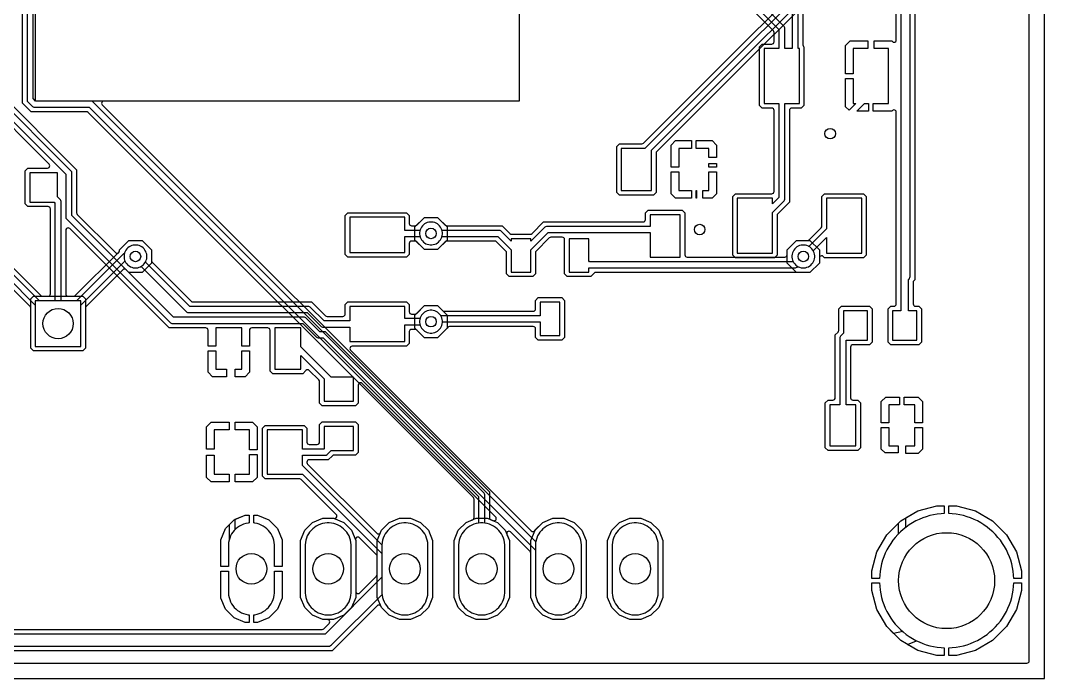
# Model space of a CAD drawing. Header units: millimetres. Extents: x 0 to 52.1, y 0 to 54.3.
# Drawn here: x 18.17 to 52.05, y 0 to 21.78 of the extents above; entities that cross this region are included whole.
import ezdxf

# ---------------------------------------------------------------- set-up
doc = ezdxf.new("R2010")
doc.units = ezdxf.units.MM

msp = doc.modelspace()

# ---------------------------------------------------------------- linework, layer by layer
at = {"layer": '16_copper'}
for points in [[(51.496, 0.514), (51.521, 0.531), (51.537, 0.557), (51.542, 0.584), (51.542, 53.696), (51.536, 53.726), (51.519, 53.751), (51.493, 53.767), (51.466, 53.772), (0.584, 53.772), (0.554, 53.766), (0.529, 53.749), (0.513, 53.723), (0.508, 53.696), (0.508, 0.584), (0.514, 0.554), (0.531, 0.529), (0.557, 0.513), (0.584, 0.508), (51.466, 0.508)], [(39.693, 16.924), (39.693, 17.653), (39.842, 17.802), (40.371, 17.802), (40.371, 17.548), (39.947, 17.548), (39.947, 16.924)], [(40.947, 17.247), (40.947, 17.548), (40.523, 17.548), (40.523, 17.802), (41.052, 17.802), (41.201, 17.653), (41.201, 17.247)], [(40.947, 16.924), (40.947, 17.043), (41.201, 17.043), (41.201, 16.924)], [(39.842, 15.894), (39.693, 16.043), (39.693, 16.772), (39.947, 16.772), (39.947, 16.148), (40.371, 16.148), (40.371, 15.894)], [(40.742, 15.894), (40.742, 16.148), (40.947, 16.148), (40.947, 16.772), (41.201, 16.772), (41.201, 16.043), (41.052, 15.894)], [(40.523, 15.894), (40.523, 16.148), (40.538, 16.148), (40.538, 15.894)], [(34.339, 13.302), (34.25, 13.391), (34.25, 14.091), (34.244, 14.12), (34.227, 14.145), (33.916, 14.456), (33.891, 14.472), (33.862, 14.478), (32.278, 14.478), (32.248, 14.472), (32.224, 14.456), (31.97, 14.201), (31.53, 14.201), (31.219, 14.512), (31.219, 14.952), (31.53, 15.263), (31.97, 15.263), (32.224, 15.008), (32.249, 14.992), (32.278, 14.986), (34.104, 14.986), (34.361, 14.729), (34.387, 14.712), (34.415, 14.706), (35.039, 14.706), (35.068, 14.712), (35.093, 14.729), (35.477, 15.113), (38.768, 15.113), (38.798, 15.119), (38.823, 15.136), (38.839, 15.162), (38.845, 15.189), (38.845, 15.411), (38.934, 15.5), (40.06, 15.5), (40.149, 15.411), (40.149, 14.024), (40.155, 13.994), (40.173, 13.969), (40.198, 13.953), (40.226, 13.948), (43.462, 13.948), (43.492, 13.954), (43.517, 13.971), (43.533, 13.997), (43.538, 14.024), (43.538, 14.19), (43.849, 14.501), (44.289, 14.501), (44.6, 14.19), (44.6, 13.75), (44.289, 13.439), (43.82, 13.439), (43.817, 13.44), (37.201, 13.44), (37.171, 13.434), (37.146, 13.417), (37.138, 13.404), (37.035, 13.302), (36.259, 13.302), (36.17, 13.391), (36.17, 14.529), (36.164, 14.559), (36.146, 14.584), (36.121, 14.6), (36.093, 14.605), (35.719, 14.605), (35.689, 14.599), (35.665, 14.583), (35.227, 14.145), (35.21, 14.119), (35.204, 14.091), (35.204, 13.391), (35.115, 13.302)], [(35.543, 14.954), (35.52, 14.94), (35.052, 14.473), (35.052, 14.554), (34.402, 14.554), (34.402, 14.473), (34.061, 14.813), (34.038, 14.827), (34.012, 14.834), (32.114, 14.834), (32.109, 14.854), (32.09, 14.9), (32.065, 14.943), (32.035, 14.982), (32, 15.017), (31.961, 15.047), (31.918, 15.072), (31.872, 15.091), (31.824, 15.104), (31.775, 15.11), (31.725, 15.11), (31.676, 15.104), (31.628, 15.091), (31.582, 15.072), (31.539, 15.047), (31.5, 15.017), (31.465, 14.982), (31.435, 14.943), (31.41, 14.9), (31.391, 14.854), (31.378, 14.806), (31.372, 14.757), (31.372, 14.707), (31.378, 14.658), (31.391, 14.61), (31.41, 14.564), (31.435, 14.521), (31.465, 14.482), (31.5, 14.447), (31.539, 14.417), (31.582, 14.392), (31.628, 14.373), (31.676, 14.36), (31.725, 14.354), (31.775, 14.354), (31.824, 14.36), (31.872, 14.373), (31.918, 14.392), (31.961, 14.417), (32, 14.447), (32.035, 14.482), (32.065, 14.521), (32.09, 14.564), (32.109, 14.61), (32.114, 14.63), (33.957, 14.63), (34.402, 14.185), (34.402, 13.454), (35.052, 13.454), (35.052, 14.185), (35.624, 14.757), (38.997, 14.757), (38.997, 13.948), (39.997, 13.948), (39.997, 15.348), (38.997, 15.348), (38.997, 14.961), (35.569, 14.961)], [(18.594, 10.841), (18.505, 10.931), (18.505, 12.565), (18.594, 12.654), (19.927, 12.654), (19.956, 12.66), (19.981, 12.677), (21.418, 14.114), (21.435, 14.139), (21.44, 14.168), (21.44, 14.19), (21.751, 14.501), (22.191, 14.501), (22.502, 14.19), (22.502, 13.75), (22.191, 13.439), (21.751, 13.439), (21.66, 13.53), (21.635, 13.547), (21.605, 13.553), (21.576, 13.546), (21.553, 13.53), (20.34, 12.317), (20.323, 12.292), (20.317, 12.264), (20.317, 10.931), (20.228, 10.841)], [(18.657, 12.502), (18.657, 10.994), (20.165, 10.994), (20.165, 12.358), (21.625, 13.818), (21.631, 13.802), (21.656, 13.759), (21.686, 13.72), (21.721, 13.685), (21.76, 13.655), (21.803, 13.63), (21.849, 13.611), (21.897, 13.598), (21.946, 13.592), (21.996, 13.592), (22.045, 13.598), (22.093, 13.611), (22.139, 13.63), (22.182, 13.655), (22.221, 13.685), (22.256, 13.72), (22.286, 13.759), (22.311, 13.802), (22.33, 13.848), (22.343, 13.896), (22.349, 13.945), (22.349, 13.995), (22.343, 14.044), (22.33, 14.092), (22.311, 14.138), (22.286, 14.181), (22.256, 14.22), (22.221, 14.255), (22.182, 14.285), (22.139, 14.31), (22.093, 14.329), (22.045, 14.342), (21.996, 14.348), (21.946, 14.348), (21.897, 14.342), (21.849, 14.329), (21.803, 14.31), (21.76, 14.285), (21.721, 14.255), (21.686, 14.22), (21.656, 14.181), (21.631, 14.138), (21.612, 14.092), (21.606, 14.068), (21.594, 14.065), (21.571, 14.051), (20.021, 12.502)], [(43.855, 13.613), (43.883, 13.641), (43.901, 13.63), (43.947, 13.611), (43.995, 13.598), (44.044, 13.592), (44.094, 13.592), (44.143, 13.598), (44.191, 13.611), (44.237, 13.63), (44.28, 13.655), (44.319, 13.685), (44.354, 13.72), (44.384, 13.759), (44.409, 13.802), (44.428, 13.848), (44.441, 13.896), (44.447, 13.945), (44.447, 13.995), (44.441, 14.044), (44.428, 14.092), (44.409, 14.138), (44.384, 14.181), (44.354, 14.22), (44.319, 14.255), (44.28, 14.285), (44.237, 14.31), (44.191, 14.329), (44.143, 14.342), (44.094, 14.348), (44.044, 14.348), (43.995, 14.342), (43.947, 14.329), (43.901, 14.31), (43.858, 14.285), (43.819, 14.255), (43.784, 14.22), (43.754, 14.181), (43.729, 14.138), (43.71, 14.092), (43.697, 14.044), (43.691, 13.995), (43.691, 13.945), (43.697, 13.896), (43.71, 13.848), (43.729, 13.802), (43.733, 13.796), (36.999, 13.796), (36.972, 13.823), (36.972, 14.554), (36.322, 14.554), (36.322, 13.454), (36.972, 13.454), (36.972, 13.592), (43.806, 13.592), (43.832, 13.599)], [(35.299, 11.202), (35.21, 11.291), (35.21, 11.574), (35.204, 11.604), (35.186, 11.629), (35.161, 11.645), (35.133, 11.65), (32.357, 11.65), (32.327, 11.644), (32.302, 11.627), (32.286, 11.601), (32.285, 11.595), (31.97, 11.28), (31.53, 11.28), (31.219, 11.591), (31.219, 12.031), (31.53, 12.342), (31.97, 12.342), (32.131, 12.18), (32.156, 12.164), (32.185, 12.158), (35.133, 12.158), (35.163, 12.164), (35.188, 12.181), (35.204, 12.207), (35.21, 12.234), (35.21, 12.517), (35.299, 12.606), (36.075, 12.606), (36.164, 12.517), (36.164, 11.291), (36.075, 11.202)], [(36.012, 12.454), (35.362, 12.454), (35.362, 12.006), (32.074, 12.006), (32.065, 12.022), (32.035, 12.061), (32, 12.096), (31.961, 12.126), (31.918, 12.151), (31.872, 12.17), (31.824, 12.183), (31.775, 12.189), (31.725, 12.189), (31.676, 12.183), (31.628, 12.17), (31.582, 12.151), (31.539, 12.126), (31.5, 12.096), (31.465, 12.061), (31.435, 12.022), (31.41, 11.979), (31.391, 11.933), (31.378, 11.885), (31.372, 11.836), (31.372, 11.786), (31.378, 11.737), (31.391, 11.689), (31.41, 11.643), (31.435, 11.6), (31.465, 11.561), (31.5, 11.526), (31.539, 11.496), (31.582, 11.471), (31.628, 11.452), (31.676, 11.439), (31.725, 11.433), (31.775, 11.433), (31.824, 11.439), (31.872, 11.452), (31.918, 11.471), (31.961, 11.496), (32, 11.526), (32.035, 11.561), (32.065, 11.6), (32.09, 11.643), (32.109, 11.689), (32.122, 11.737), (32.128, 11.786), (32.128, 11.802), (35.362, 11.802), (35.362, 11.354), (36.012, 11.354)], [(46.335, 3.315), (46.335, 3.565), (46.504, 4.194), (46.83, 4.759), (47.291, 5.22), (47.856, 5.546), (48.485, 5.715), (48.735, 5.715), (48.735, 5.46), (48.625, 5.454), (48.501, 5.44), (48.378, 5.419), (48.256, 5.391), (48.136, 5.357), (48.019, 5.316), (47.903, 5.268), (47.791, 5.214), (47.682, 5.154), (47.576, 5.087), (47.475, 5.015), (47.377, 4.937), (47.284, 4.854), (47.196, 4.766), (47.113, 4.673), (47.035, 4.575), (46.963, 4.474), (46.896, 4.368), (46.836, 4.259), (46.782, 4.147), (46.734, 4.031), (46.693, 3.914), (46.659, 3.794), (46.631, 3.672), (46.61, 3.549), (46.596, 3.425), (46.59, 3.315)], [(51.033, 3.315), (51.027, 3.425), (51.013, 3.549), (50.992, 3.672), (50.964, 3.794), (50.93, 3.914), (50.889, 4.031), (50.841, 4.147), (50.787, 4.259), (50.727, 4.368), (50.66, 4.474), (50.588, 4.575), (50.51, 4.673), (50.427, 4.766), (50.339, 4.854), (50.246, 4.937), (50.148, 5.015), (50.047, 5.087), (49.941, 5.154), (49.832, 5.214), (49.72, 5.268), (49.604, 5.316), (49.487, 5.357), (49.367, 5.391), (49.245, 5.419), (49.122, 5.44), (48.998, 5.454), (48.888, 5.46), (48.888, 5.715), (49.138, 5.715), (49.767, 5.546), (50.332, 5.22), (50.793, 4.759), (51.119, 4.194), (51.288, 3.565), (51.288, 3.315)], [(24.791, 3.706), (24.791, 4.594), (24.946, 4.967), (25.232, 5.253), (25.605, 5.408), (25.731, 5.408), (25.731, 5.15), (25.696, 5.146), (25.622, 5.132), (25.55, 5.11), (25.481, 5.081), (25.415, 5.046), (25.353, 5.004), (25.295, 4.957), (25.242, 4.904), (25.195, 4.846), (25.153, 4.784), (25.118, 4.718), (25.089, 4.649), (25.067, 4.577), (25.053, 4.504), (25.045, 4.429), (25.045, 3.706)], [(26.569, 3.706), (26.569, 4.429), (26.562, 4.504), (26.548, 4.577), (26.526, 4.649), (26.497, 4.718), (26.462, 4.784), (26.42, 4.846), (26.373, 4.904), (26.32, 4.957), (26.262, 5.004), (26.2, 5.046), (26.134, 5.081), (26.065, 5.11), (25.993, 5.132), (25.919, 5.146), (25.884, 5.15), (25.884, 5.408), (26.01, 5.408), (26.383, 5.253), (26.669, 4.967), (26.823, 4.594), (26.823, 3.706)], [(28.459, 2.113), (28.533, 2.128), (28.605, 2.149), (28.674, 2.178), (28.74, 2.213), (28.802, 2.255), (28.86, 2.302), (28.913, 2.355), (28.96, 2.413), (29.002, 2.475), (29.037, 2.541), (29.066, 2.611), (29.088, 2.682), (29.102, 2.756), (29.109, 2.83), (29.109, 4.429), (29.102, 4.504), (29.088, 4.577), (29.066, 4.649), (29.037, 4.718), (29.002, 4.784), (28.96, 4.846), (28.913, 4.904), (28.86, 4.957), (28.802, 5.004), (28.74, 5.046), (28.674, 5.081), (28.605, 5.11), (28.533, 5.132), (28.459, 5.146), (28.385, 5.154), (28.31, 5.154), (28.236, 5.146), (28.162, 5.132), (28.09, 5.11), (28.021, 5.081), (27.955, 5.046), (27.893, 5.004), (27.835, 4.957), (27.782, 4.904), (27.735, 4.846), (27.693, 4.784), (27.658, 4.718), (27.629, 4.649), (27.607, 4.577), (27.593, 4.504), (27.585, 4.429), (27.585, 2.83), (27.593, 2.756), (27.607, 2.682), (27.629, 2.611), (27.658, 2.541), (27.693, 2.475), (27.735, 2.413), (27.782, 2.355), (27.835, 2.302), (27.893, 2.255), (27.955, 2.213), (28.021, 2.178), (28.09, 2.149), (28.162, 2.128), (28.236, 2.113), (28.31, 2.106), (28.385, 2.106)], [(35.786, 1.953), (35.45, 2.092), (35.192, 2.35), (35.053, 2.686), (35.053, 4.573), (35.192, 4.91), (35.45, 5.167), (35.786, 5.306), (36.149, 5.306), (36.485, 5.167), (36.743, 4.91), (36.882, 4.573), (36.882, 2.686), (36.743, 2.35), (36.485, 2.092), (36.149, 1.953)], [(36.079, 2.113), (36.153, 2.128), (36.225, 2.149), (36.294, 2.178), (36.36, 2.213), (36.422, 2.255), (36.48, 2.302), (36.533, 2.355), (36.58, 2.413), (36.622, 2.475), (36.657, 2.541), (36.686, 2.611), (36.708, 2.682), (36.722, 2.756), (36.729, 2.83), (36.729, 4.429), (36.722, 4.504), (36.708, 4.577), (36.686, 4.649), (36.657, 4.718), (36.622, 4.784), (36.58, 4.846), (36.533, 4.904), (36.48, 4.957), (36.422, 5.004), (36.36, 5.046), (36.294, 5.081), (36.225, 5.11), (36.153, 5.132), (36.079, 5.146), (36.005, 5.154), (35.93, 5.154), (35.856, 5.146), (35.782, 5.132), (35.71, 5.11), (35.641, 5.081), (35.575, 5.046), (35.513, 5.004), (35.455, 4.957), (35.402, 4.904), (35.355, 4.846), (35.313, 4.784), (35.278, 4.718), (35.249, 4.649), (35.227, 4.577), (35.213, 4.504), (35.205, 4.429), (35.205, 2.83), (35.213, 2.756), (35.227, 2.682), (35.249, 2.611), (35.278, 2.541), (35.313, 2.475), (35.355, 2.413), (35.402, 2.355), (35.455, 2.302), (35.513, 2.255), (35.575, 2.213), (35.641, 2.178), (35.71, 2.149), (35.782, 2.128), (35.856, 2.113), (35.93, 2.106), (36.005, 2.106)], [(38.326, 1.953), (37.99, 2.092), (37.732, 2.35), (37.593, 2.686), (37.593, 4.573), (37.732, 4.91), (37.99, 5.167), (38.326, 5.306), (38.689, 5.306), (39.025, 5.167), (39.283, 4.91), (39.422, 4.573), (39.422, 2.686), (39.283, 2.35), (39.025, 2.092), (38.689, 1.953)], [(38.619, 2.113), (38.693, 2.128), (38.765, 2.149), (38.834, 2.178), (38.9, 2.213), (38.962, 2.255), (39.02, 2.302), (39.073, 2.355), (39.12, 2.413), (39.162, 2.475), (39.197, 2.541), (39.226, 2.611), (39.248, 2.682), (39.262, 2.756), (39.269, 2.83), (39.269, 4.429), (39.262, 4.504), (39.248, 4.577), (39.226, 4.649), (39.197, 4.718), (39.162, 4.784), (39.12, 4.846), (39.073, 4.904), (39.02, 4.957), (38.962, 5.004), (38.9, 5.046), (38.834, 5.081), (38.765, 5.11), (38.693, 5.132), (38.619, 5.146), (38.545, 5.154), (38.47, 5.154), (38.396, 5.146), (38.322, 5.132), (38.25, 5.11), (38.181, 5.081), (38.115, 5.046), (38.053, 5.004), (37.995, 4.957), (37.942, 4.904), (37.895, 4.846), (37.853, 4.784), (37.818, 4.718), (37.789, 4.649), (37.767, 4.577), (37.753, 4.504), (37.745, 4.429), (37.745, 2.83), (37.753, 2.756), (37.767, 2.682), (37.789, 2.611), (37.818, 2.541), (37.853, 2.475), (37.895, 2.413), (37.942, 2.355), (37.995, 2.302), (38.053, 2.255), (38.115, 2.213), (38.181, 2.178), (38.25, 2.149), (38.322, 2.128), (38.396, 2.113), (38.47, 2.106), (38.545, 2.106)], [(25.605, 1.852), (25.232, 2.006), (24.946, 2.292), (24.791, 2.665), (24.791, 3.553), (25.045, 3.553), (25.045, 2.83), (25.053, 2.756), (25.067, 2.682), (25.089, 2.611), (25.118, 2.541), (25.153, 2.475), (25.195, 2.413), (25.242, 2.355), (25.295, 2.302), (25.353, 2.255), (25.415, 2.213), (25.481, 2.178), (25.55, 2.149), (25.622, 2.128), (25.696, 2.113), (25.731, 2.109), (25.731, 1.852)], [(25.884, 1.852), (25.884, 2.109), (25.919, 2.113), (25.993, 2.128), (26.065, 2.149), (26.134, 2.178), (26.2, 2.213), (26.262, 2.255), (26.32, 2.302), (26.373, 2.355), (26.42, 2.413), (26.462, 2.475), (26.497, 2.541), (26.526, 2.611), (26.548, 2.682), (26.562, 2.756), (26.569, 2.83), (26.569, 3.553), (26.823, 3.553), (26.823, 2.665), (26.669, 2.292), (26.383, 2.006), (26.01, 1.852)], [(48.485, 0.762), (47.856, 0.931), (47.291, 1.257), (46.83, 1.718), (46.504, 2.283), (46.335, 2.912), (46.335, 3.162), (46.59, 3.162), (46.596, 3.052), (46.61, 2.928), (46.631, 2.805), (46.659, 2.683), (46.693, 2.563), (46.734, 2.446), (46.782, 2.33), (46.836, 2.218), (46.896, 2.109), (46.963, 2.003), (47.035, 1.902), (47.113, 1.804), (47.196, 1.711), (47.284, 1.623), (47.377, 1.54), (47.475, 1.462), (47.576, 1.39), (47.682, 1.323), (47.791, 1.263), (47.903, 1.209), (48.019, 1.161), (48.136, 1.12), (48.256, 1.086), (48.378, 1.058), (48.501, 1.037), (48.625, 1.023), (48.735, 1.017), (48.735, 0.762)], [(48.888, 0.762), (48.888, 1.017), (48.998, 1.023), (49.122, 1.037), (49.245, 1.058), (49.367, 1.086), (49.487, 1.12), (49.604, 1.161), (49.72, 1.209), (49.832, 1.263), (49.941, 1.323), (50.047, 1.39), (50.148, 1.462), (50.246, 1.54), (50.339, 1.623), (50.427, 1.711), (50.51, 1.804), (50.588, 1.902), (50.66, 2.003), (50.727, 2.109), (50.787, 2.218), (50.841, 2.33), (50.889, 2.446), (50.93, 2.563), (50.964, 2.683), (50.992, 2.805), (51.013, 2.928), (51.027, 3.052), (51.033, 3.162), (51.288, 3.162), (51.288, 2.912), (51.119, 2.283), (50.793, 1.718), (50.332, 1.257), (49.767, 0.931), (49.138, 0.762)]]:
    msp.add_lwpolyline(points, close=True, dxfattribs=at)
for points in [[(34.671, 26.11), (34.671, 19.119), (34.671, 19.115), (34.671, 19.115), (34.665, 19.114), (20.926, 19.114), (20.897, 19.108), (20.872, 19.091), (20.855, 19.065), (20.85, 19.035), (20.857, 19.006), (20.873, 18.984), (33.681, 6.175), (33.681, 5.327), (33.688, 5.297), (33.705, 5.272), (33.729, 5.257), (33.945, 5.167), (34.203, 4.91), (34.342, 4.573), (34.342, 2.686), (34.203, 2.35), (33.945, 2.092), (33.609, 1.953), (33.246, 1.953), (32.91, 2.092), (32.652, 2.35), (32.513, 2.686), (32.513, 4.573), (32.652, 4.91), (32.91, 5.167), (33.126, 5.257), (33.152, 5.274), (33.168, 5.299), (33.173, 5.327), (33.173, 5.933), (33.167, 5.962), (33.151, 5.987), (20.402, 18.736), (20.377, 18.753), (20.348, 18.758), (18.521, 18.758), (18.233, 19.047), (18.233, 25.572)], [(18.385, 25.667), (18.385, 19.139), (18.392, 19.113), (18.406, 19.09), (18.564, 18.931), (18.587, 18.917), (18.613, 18.911), (20.443, 18.911), (33.326, 6.027), (33.326, 5.147), (33.316, 5.146), (33.242, 5.132), (33.17, 5.11), (33.101, 5.081), (33.035, 5.046), (32.973, 5.004), (32.915, 4.957), (32.862, 4.904), (32.815, 4.846), (32.773, 4.784), (32.738, 4.718), (32.709, 4.649), (32.687, 4.577), (32.673, 4.504), (32.665, 4.429), (32.665, 2.83), (32.673, 2.756), (32.687, 2.682), (32.709, 2.611), (32.738, 2.541), (32.773, 2.475), (32.815, 2.413), (32.862, 2.355), (32.915, 2.302), (32.973, 2.255), (33.035, 2.213), (33.101, 2.178), (33.17, 2.149), (33.242, 2.128), (33.316, 2.113), (33.39, 2.106), (33.465, 2.106), (33.539, 2.113), (33.613, 2.128), (33.685, 2.149), (33.754, 2.178), (33.82, 2.213), (33.882, 2.255), (33.94, 2.302), (33.993, 2.355), (34.04, 2.413), (34.082, 2.475), (34.117, 2.541), (34.146, 2.611), (34.168, 2.682), (34.182, 2.756), (34.189, 2.83), (34.189, 4.429), (34.182, 4.504), (34.168, 4.577), (34.146, 4.649), (34.117, 4.718), (34.082, 4.784), (34.04, 4.846), (33.993, 4.904), (33.94, 4.957), (33.882, 5.004), (33.82, 5.046), (33.754, 5.081), (33.685, 5.11), (33.613, 5.132), (33.539, 5.146), (33.529, 5.147), (33.529, 6.083), (33.522, 6.109), (33.509, 6.132), (20.547, 19.093), (20.524, 19.107), (20.498, 19.114), (18.669, 19.114), (18.588, 19.194), (18.588, 25.723)], [(46.987, 25.212), (39.222, 17.446), (39.205, 17.421), (39.199, 17.392), (39.199, 16.085), (39.11, 15.996), (37.984, 15.996), (37.895, 16.085), (37.895, 17.611), (37.984, 17.7), (38.726, 17.7), (38.756, 17.706), (38.78, 17.723), (46.457, 25.4)], [(46.632, 25.359), (38.821, 17.548), (38.047, 17.548), (38.047, 16.148), (39.047, 16.148), (39.047, 17.487), (46.815, 25.255)], [(8.128, 1.626), (28.152, 1.626), (28.181, 1.632), (28.205, 1.648), (28.381, 1.823), (28.397, 1.848), (28.403, 1.878), (28.396, 1.908), (28.379, 1.933), (28.353, 1.948), (28.327, 1.953), (28.166, 1.953), (27.83, 2.092), (27.572, 2.35), (27.433, 2.686), (27.433, 4.573), (27.572, 4.91), (27.83, 5.167), (28.166, 5.306), (28.529, 5.306), (28.865, 5.167), (29.123, 4.91), (29.262, 4.573), (29.262, 2.888), (29.268, 2.859), (29.285, 2.834), (29.311, 2.817), (29.341, 2.812), (29.37, 2.819), (29.392, 2.834), (29.951, 3.393), (29.968, 3.419), (29.973, 3.447), (29.973, 4.573), (30.112, 4.91), (30.37, 5.167), (30.706, 5.306), (31.069, 5.306), (31.405, 5.167), (31.663, 4.91), (31.802, 4.573), (31.802, 2.686), (31.663, 2.35), (31.405, 2.092), (31.069, 1.953), (30.706, 1.953), (30.37, 2.092), (30.112, 2.35), (30.098, 2.385), (30.081, 2.41), (30.055, 2.427), (30.025, 2.432), (29.996, 2.425), (29.973, 2.41), (28.478, 0.914), (7.71, 0.914)], [(7.734, 1.067), (28.35, 1.067), (28.39, 1.075), (28.427, 1.09), (28.46, 1.112), (30.13, 2.782), (30.133, 2.756), (30.147, 2.682), (30.169, 2.611), (30.198, 2.541), (30.233, 2.475), (30.275, 2.413), (30.322, 2.355), (30.375, 2.302), (30.433, 2.255), (30.495, 2.213), (30.561, 2.178), (30.63, 2.149), (30.702, 2.128), (30.776, 2.113), (30.85, 2.106), (30.925, 2.106), (30.999, 2.113), (31.073, 2.128), (31.145, 2.149), (31.214, 2.178), (31.28, 2.213), (31.342, 2.255), (31.4, 2.302), (31.453, 2.355), (31.5, 2.413), (31.542, 2.475), (31.577, 2.541), (31.606, 2.611), (31.628, 2.682), (31.642, 2.756), (31.649, 2.83), (31.649, 4.429), (31.642, 4.504), (31.628, 4.577), (31.606, 4.649), (31.577, 4.718), (31.542, 4.784), (31.5, 4.846), (31.453, 4.904), (31.4, 4.957), (31.342, 5.004), (31.28, 5.046), (31.214, 5.081), (31.145, 5.11), (31.073, 5.132), (30.999, 5.146), (30.925, 5.154), (30.85, 5.154), (30.776, 5.146), (30.702, 5.132), (30.63, 5.11), (30.561, 5.081), (30.495, 5.046), (30.433, 5.004), (30.375, 4.957), (30.322, 4.904), (30.275, 4.846), (30.233, 4.784), (30.198, 4.718), (30.169, 4.649), (30.147, 4.577), (30.133, 4.504), (30.125, 4.429), (30.125, 3.352), (28.246, 1.473), (8.128, 1.473)]]:
    msp.add_lwpolyline(points, dxfattribs=at)
at = {"layer": '1_copper'}
for points in [[(51.496, 0.514), (51.521, 0.531), (51.537, 0.557), (51.542, 0.584), (51.542, 53.696), (51.536, 53.726), (51.519, 53.751), (51.493, 53.767), (51.466, 53.772), (0.584, 53.772), (0.554, 53.766), (0.529, 53.749), (0.513, 53.723), (0.508, 53.696), (0.508, 0.584), (0.514, 0.554), (0.531, 0.529), (0.557, 0.513), (0.584, 0.508), (51.466, 0.508)], [(45.47, 20.015), (45.47, 20.952), (45.619, 21.101), (46.205, 21.101), (46.205, 20.847), (45.724, 20.847), (45.724, 20.015)], [(45.47, 18.926), (45.47, 19.863), (45.724, 19.863), (45.724, 19.031), (45.812, 19.031), (45.588, 18.808)], [(45.845, 18.777), (46.099, 19.031), (46.23, 19.031), (46.23, 18.777)], [(43.849, 13.439), (43.538, 13.75), (43.538, 14.19), (43.849, 14.501), (44.209, 14.501), (44.239, 14.507), (44.263, 14.523), (44.66, 14.921), (44.677, 14.946), (44.683, 14.974), (44.683, 15.957), (44.772, 16.046), (46.063, 16.046), (46.152, 15.957), (46.152, 14.015), (46.063, 13.926), (44.772, 13.926), (44.73, 13.968), (44.704, 13.985), (44.675, 13.991), (44.645, 13.984), (44.62, 13.966), (44.604, 13.941), (44.6, 13.914), (44.6, 13.75), (44.289, 13.439)], [(44.143, 13.598), (44.191, 13.611), (44.237, 13.63), (44.28, 13.655), (44.319, 13.685), (44.354, 13.72), (44.384, 13.759), (44.409, 13.802), (44.428, 13.848), (44.441, 13.896), (44.447, 13.945), (44.447, 13.995), (44.441, 14.044), (44.428, 14.092), (44.409, 14.138), (44.398, 14.156), (44.835, 14.592), (44.835, 14.078), (46, 14.078), (46, 15.894), (44.835, 15.894), (44.835, 14.88), (44.255, 14.299), (44.237, 14.31), (44.191, 14.329), (44.143, 14.342), (44.094, 14.348), (44.044, 14.348), (43.995, 14.342), (43.947, 14.329), (43.901, 14.31), (43.858, 14.285), (43.819, 14.255), (43.784, 14.22), (43.754, 14.181), (43.729, 14.138), (43.71, 14.092), (43.697, 14.044), (43.691, 13.995), (43.691, 13.945), (43.697, 13.896), (43.71, 13.848), (43.729, 13.802), (43.754, 13.759), (43.784, 13.72), (43.819, 13.685), (43.858, 13.655), (43.901, 13.63), (43.947, 13.611), (43.995, 13.598), (44.044, 13.592), (44.094, 13.592)], [(29.001, 13.949), (28.912, 14.038), (28.912, 15.329), (29.001, 15.418), (30.943, 15.418), (31.032, 15.329), (31.032, 15.062), (31.038, 15.032), (31.055, 15.007), (31.081, 14.991), (31.108, 14.986), (31.222, 14.986), (31.252, 14.992), (31.276, 15.008), (31.53, 15.263), (31.97, 15.263), (32.281, 14.952), (32.281, 14.512), (31.97, 14.201), (31.53, 14.201), (31.276, 14.456), (31.251, 14.472), (31.222, 14.478), (31.108, 14.478), (31.079, 14.472), (31.054, 14.455), (31.037, 14.429), (31.032, 14.402), (31.032, 14.038), (30.943, 13.949)], [(30.88, 14.63), (31.386, 14.63), (31.391, 14.61), (31.41, 14.564), (31.435, 14.521), (31.465, 14.482), (31.5, 14.447), (31.539, 14.417), (31.582, 14.392), (31.628, 14.373), (31.676, 14.36), (31.725, 14.354), (31.775, 14.354), (31.824, 14.36), (31.872, 14.373), (31.918, 14.392), (31.961, 14.417), (32, 14.447), (32.035, 14.482), (32.065, 14.521), (32.09, 14.564), (32.109, 14.61), (32.122, 14.658), (32.128, 14.707), (32.128, 14.757), (32.122, 14.806), (32.109, 14.854), (32.09, 14.9), (32.065, 14.943), (32.035, 14.982), (32, 15.017), (31.961, 15.047), (31.918, 15.072), (31.872, 15.091), (31.824, 15.104), (31.775, 15.11), (31.725, 15.11), (31.676, 15.104), (31.628, 15.091), (31.582, 15.072), (31.539, 15.047), (31.5, 15.017), (31.465, 14.982), (31.435, 14.943), (31.41, 14.9), (31.391, 14.854), (31.386, 14.834), (30.88, 14.834), (30.88, 15.266), (29.064, 15.266), (29.064, 14.101), (30.88, 14.101)], [(22.3, 13.784), (22.311, 13.802), (22.33, 13.848), (22.343, 13.896), (22.349, 13.945), (22.349, 13.995), (22.343, 14.044), (22.33, 14.092), (22.311, 14.138), (22.286, 14.181), (22.256, 14.22), (22.221, 14.255), (22.182, 14.285), (22.139, 14.31), (22.093, 14.329), (22.045, 14.342), (21.996, 14.348), (21.946, 14.348), (21.897, 14.342), (21.849, 14.329), (21.803, 14.31), (21.76, 14.285), (21.721, 14.255), (21.686, 14.22), (21.656, 14.181), (21.631, 14.138), (21.612, 14.092), (21.599, 14.044), (21.593, 13.995), (21.593, 13.945), (21.599, 13.896), (21.612, 13.848), (21.631, 13.802), (21.656, 13.759), (21.686, 13.72), (21.721, 13.685), (21.76, 13.655), (21.803, 13.63), (21.849, 13.611), (21.897, 13.598), (21.946, 13.592), (21.996, 13.592), (22.045, 13.598), (22.093, 13.611), (22.139, 13.63), (22.157, 13.641), (23.666, 12.131), (23.689, 12.118), (23.715, 12.111), (27.651, 12.111), (28.111, 11.651), (28.134, 11.638), (28.16, 11.631), (29.064, 11.631), (29.064, 11.15), (30.88, 11.15), (30.88, 11.709), (31.386, 11.709), (31.391, 11.689), (31.41, 11.643), (31.435, 11.6), (31.465, 11.561), (31.5, 11.526), (31.539, 11.496), (31.582, 11.471), (31.628, 11.452), (31.676, 11.439), (31.725, 11.433), (31.775, 11.433), (31.824, 11.439), (31.872, 11.452), (31.918, 11.471), (31.961, 11.496), (32, 11.526), (32.035, 11.561), (32.065, 11.6), (32.09, 11.643), (32.109, 11.689), (32.122, 11.737), (32.128, 11.786), (32.128, 11.836), (32.122, 11.885), (32.109, 11.933), (32.09, 11.979), (32.065, 12.022), (32.035, 12.061), (32, 12.096), (31.961, 12.126), (31.918, 12.151), (31.872, 12.17), (31.824, 12.183), (31.775, 12.189), (31.725, 12.189), (31.676, 12.183), (31.628, 12.17), (31.582, 12.151), (31.539, 12.126), (31.5, 12.096), (31.465, 12.061), (31.435, 12.022), (31.41, 11.979), (31.391, 11.933), (31.386, 11.913), (30.88, 11.913), (30.88, 12.315), (29.064, 12.315), (29.064, 11.834), (28.215, 11.834), (27.756, 12.294), (27.733, 12.307), (27.707, 12.314), (23.771, 12.314)], [(44.886, 7.549), (44.797, 7.638), (44.797, 9.126), (44.886, 9.215), (45.05, 9.215), (45.08, 9.221), (45.105, 9.238), (45.121, 9.264), (45.126, 9.292), (45.126, 11.375), (45.22, 11.469), (45.236, 11.494), (45.242, 11.523), (45.242, 12.234), (45.331, 12.323), (46.256, 12.323), (46.346, 12.234), (46.346, 11.134), (46.256, 11.045), (45.71, 11.045), (45.68, 11.039), (45.655, 11.021), (45.639, 10.996), (45.634, 10.968), (45.634, 9.292), (45.64, 9.262), (45.657, 9.237), (45.683, 9.22), (45.71, 9.215), (45.874, 9.215), (45.963, 9.126), (45.963, 7.638), (45.874, 7.549)], [(44.949, 9.063), (44.949, 7.701), (45.811, 7.701), (45.811, 9.063), (45.482, 9.063), (45.482, 11.197), (46.193, 11.197), (46.193, 12.171), (45.394, 12.171), (45.394, 11.428), (45.299, 11.333), (45.285, 11.309), (45.278, 11.284), (45.278, 9.063)], [(29.189, 9.978), (28.446, 9.978), (27.441, 10.983), (27.441, 11.603), (26.579, 11.603), (26.579, 10.241), (27.441, 10.241), (27.441, 10.696), (28.215, 9.921), (28.215, 9.179), (29.189, 9.179)], [(24.524, 9.987), (24.375, 10.136), (24.375, 10.846), (24.629, 10.846), (24.629, 10.241), (24.984, 10.241), (24.984, 9.987)], [(25.274, 9.987), (25.274, 10.241), (25.491, 10.241), (25.491, 10.846), (25.745, 10.846), (25.745, 10.136), (25.596, 9.987)], [(46.645, 8.458), (46.645, 9.168), (46.794, 9.317), (47.254, 9.317), (47.254, 9.063), (46.899, 9.063), (46.899, 8.458)], [(47.761, 8.458), (47.761, 9.063), (47.406, 9.063), (47.406, 9.317), (47.866, 9.317), (48.015, 9.168), (48.015, 8.458)], [(24.323, 7.595), (24.323, 8.331), (24.472, 8.48), (25.071, 8.48), (25.071, 8.226), (24.577, 8.226), (24.577, 7.595)], [(25.742, 7.569), (25.742, 8.226), (25.274, 8.226), (25.274, 8.48), (25.847, 8.48), (25.996, 8.331), (25.996, 7.569)], [(28.166, 1.953), (27.83, 2.092), (27.572, 2.35), (27.433, 2.686), (27.433, 4.573), (27.572, 4.91), (27.83, 5.167), (28.166, 5.306), (28.529, 5.306), (28.532, 5.305), (28.562, 5.299), (28.591, 5.305), (28.616, 5.323), (28.632, 5.348), (28.637, 5.378), (28.63, 5.408), (28.615, 5.429), (27.459, 6.586), (27.433, 6.602), (27.405, 6.608), (26.265, 6.608), (26.176, 6.697), (26.176, 8.289), (26.265, 8.378), (27.556, 8.378), (27.645, 8.289), (27.645, 7.823), (27.651, 7.793), (27.668, 7.768), (27.694, 7.752), (27.721, 7.747), (27.986, 7.747), (28.016, 7.753), (28.041, 7.77), (28.058, 7.796), (28.063, 7.823), (28.063, 8.41), (28.152, 8.5), (29.252, 8.5), (29.341, 8.41), (29.341, 7.485), (29.252, 7.396), (28.541, 7.396), (28.511, 7.39), (28.487, 7.374), (28.352, 7.239), (27.721, 7.239), (27.692, 7.233), (27.667, 7.216), (27.65, 7.19), (27.645, 7.163), (27.645, 7.149), (27.651, 7.119), (27.667, 7.095), (29.956, 4.807), (29.981, 4.79), (30.011, 4.785), (30.04, 4.791), (30.065, 4.809), (30.08, 4.832), (30.112, 4.91), (30.37, 5.167), (30.706, 5.306), (31.069, 5.306), (31.405, 5.167), (31.663, 4.91), (31.802, 4.573), (31.802, 2.686), (31.663, 2.35), (31.405, 2.092), (31.069, 1.953), (30.706, 1.953), (30.37, 2.092), (30.112, 2.35), (29.973, 2.686), (29.973, 4.04), (29.967, 4.069), (29.951, 4.093), (29.385, 4.659), (29.36, 4.676), (29.33, 4.681), (29.3, 4.675), (29.276, 4.657), (29.26, 4.632), (29.255, 4.602), (29.261, 4.576), (29.262, 4.573), (29.262, 2.686), (29.123, 2.35), (28.865, 2.092), (28.529, 1.953)], [(28.31, 7.412), (28.446, 7.548), (29.189, 7.548), (29.189, 8.347), (28.215, 8.347), (28.215, 7.605), (28.205, 7.595), (27.493, 7.595), (27.493, 8.226), (26.328, 8.226), (26.328, 6.76), (27.493, 6.76), (27.493, 6.767), (30.125, 4.134), (30.125, 2.83), (30.133, 2.756), (30.147, 2.682), (30.169, 2.611), (30.198, 2.541), (30.233, 2.475), (30.275, 2.413), (30.322, 2.355), (30.375, 2.302), (30.433, 2.255), (30.495, 2.213), (30.561, 2.178), (30.63, 2.149), (30.702, 2.128), (30.776, 2.113), (30.85, 2.106), (30.925, 2.106), (30.999, 2.113), (31.073, 2.128), (31.145, 2.149), (31.214, 2.178), (31.28, 2.213), (31.342, 2.255), (31.4, 2.302), (31.453, 2.355), (31.5, 2.413), (31.542, 2.475), (31.577, 2.541), (31.606, 2.611), (31.628, 2.682), (31.642, 2.756), (31.649, 2.83), (31.649, 4.429), (31.642, 4.504), (31.628, 4.577), (31.606, 4.649), (31.577, 4.718), (31.542, 4.784), (31.5, 4.846), (31.453, 4.904), (31.4, 4.957), (31.342, 5.004), (31.28, 5.046), (31.214, 5.081), (31.145, 5.11), (31.073, 5.132), (30.999, 5.146), (30.925, 5.154), (30.85, 5.154), (30.776, 5.146), (30.702, 5.132), (30.63, 5.11), (30.561, 5.081), (30.495, 5.046), (30.433, 5.004), (30.375, 4.957), (30.322, 4.904), (30.275, 4.846), (30.233, 4.784), (30.198, 4.718), (30.169, 4.649), (30.147, 4.577), (30.133, 4.504), (30.125, 4.429), (30.125, 4.422), (27.493, 7.054), (27.493, 7.391), (28.261, 7.391), (28.286, 7.398)], [(46.773, 7.468), (46.645, 7.596), (46.645, 8.306), (46.899, 8.306), (46.899, 7.701), (47.203, 7.701), (47.203, 7.468)], [(47.457, 7.447), (47.457, 7.701), (47.761, 7.701), (47.761, 8.306), (48.015, 8.306), (48.015, 7.596), (47.866, 7.447)], [(24.472, 6.506), (24.323, 6.655), (24.323, 7.391), (24.577, 7.391), (24.577, 6.76), (25.071, 6.76), (25.071, 6.506)], [(25.274, 6.506), (25.274, 6.76), (25.742, 6.76), (25.742, 7.417), (25.996, 7.417), (25.996, 6.655), (25.847, 6.506)], [(47.457, 5.316), (47.856, 5.546), (48.485, 5.715), (48.735, 5.715), (48.735, 5.46), (48.625, 5.454), (48.501, 5.44), (48.378, 5.419), (48.256, 5.391), (48.136, 5.357), (48.019, 5.316), (47.903, 5.268), (47.791, 5.214), (47.682, 5.154), (47.576, 5.087), (47.475, 5.015), (47.457, 5.001)], [(51.033, 3.315), (51.027, 3.425), (51.013, 3.549), (50.992, 3.672), (50.964, 3.794), (50.93, 3.914), (50.889, 4.031), (50.841, 4.147), (50.787, 4.259), (50.727, 4.368), (50.66, 4.474), (50.588, 4.575), (50.51, 4.673), (50.427, 4.766), (50.339, 4.854), (50.246, 4.937), (50.148, 5.015), (50.047, 5.087), (49.941, 5.154), (49.832, 5.214), (49.72, 5.268), (49.604, 5.316), (49.487, 5.357), (49.367, 5.391), (49.245, 5.419), (49.122, 5.44), (48.998, 5.454), (48.888, 5.46), (48.888, 5.715), (49.138, 5.715), (49.767, 5.546), (50.332, 5.22), (50.793, 4.759), (51.119, 4.194), (51.288, 3.565), (51.288, 3.315)], [(24.791, 3.706), (24.791, 4.594), (24.946, 4.967), (25.071, 5.092), (25.071, 4.588), (25.067, 4.577), (25.053, 4.504), (25.045, 4.429), (25.045, 3.706)], [(25.274, 5.27), (25.605, 5.408), (25.731, 5.408), (25.731, 5.15), (25.696, 5.146), (25.622, 5.132), (25.55, 5.11), (25.481, 5.081), (25.415, 5.046), (25.353, 5.004), (25.295, 4.957), (25.274, 4.936)], [(26.569, 3.706), (26.569, 4.429), (26.562, 4.504), (26.548, 4.577), (26.526, 4.649), (26.497, 4.718), (26.462, 4.784), (26.42, 4.846), (26.373, 4.904), (26.32, 4.957), (26.262, 5.004), (26.2, 5.046), (26.134, 5.081), (26.065, 5.11), (25.993, 5.132), (25.919, 5.146), (25.884, 5.15), (25.884, 5.408), (26.01, 5.408), (26.383, 5.253), (26.669, 4.967), (26.823, 4.594), (26.823, 3.706)], [(28.459, 2.113), (28.533, 2.128), (28.605, 2.149), (28.674, 2.178), (28.74, 2.213), (28.802, 2.255), (28.86, 2.302), (28.913, 2.355), (28.96, 2.413), (29.002, 2.475), (29.037, 2.541), (29.066, 2.611), (29.088, 2.682), (29.102, 2.756), (29.109, 2.83), (29.109, 4.429), (29.102, 4.504), (29.088, 4.577), (29.066, 4.649), (29.037, 4.718), (29.002, 4.784), (28.96, 4.846), (28.913, 4.904), (28.86, 4.957), (28.802, 5.004), (28.74, 5.046), (28.674, 5.081), (28.605, 5.11), (28.533, 5.132), (28.459, 5.146), (28.385, 5.154), (28.31, 5.154), (28.236, 5.146), (28.162, 5.132), (28.09, 5.11), (28.021, 5.081), (27.955, 5.046), (27.893, 5.004), (27.835, 4.957), (27.782, 4.904), (27.735, 4.846), (27.693, 4.784), (27.658, 4.718), (27.629, 4.649), (27.607, 4.577), (27.593, 4.504), (27.585, 4.429), (27.585, 2.83), (27.593, 2.756), (27.607, 2.682), (27.629, 2.611), (27.658, 2.541), (27.693, 2.475), (27.735, 2.413), (27.782, 2.355), (27.835, 2.302), (27.893, 2.255), (27.955, 2.213), (28.021, 2.178), (28.09, 2.149), (28.162, 2.128), (28.236, 2.113), (28.31, 2.106), (28.385, 2.106)], [(33.539, 2.113), (33.613, 2.128), (33.685, 2.149), (33.754, 2.178), (33.82, 2.213), (33.882, 2.255), (33.94, 2.302), (33.993, 2.355), (34.04, 2.413), (34.082, 2.475), (34.117, 2.541), (34.146, 2.611), (34.168, 2.682), (34.182, 2.756), (34.189, 2.83), (34.189, 4.429), (34.182, 4.504), (34.168, 4.577), (34.146, 4.649), (34.117, 4.718), (34.082, 4.784), (34.04, 4.846), (33.993, 4.904), (33.94, 4.957), (33.882, 5.004), (33.82, 5.046), (33.754, 5.081), (33.685, 5.11), (33.613, 5.132), (33.539, 5.146), (33.465, 5.154), (33.39, 5.154), (33.316, 5.146), (33.242, 5.132), (33.17, 5.11), (33.101, 5.081), (33.035, 5.046), (32.973, 5.004), (32.915, 4.957), (32.862, 4.904), (32.815, 4.846), (32.773, 4.784), (32.738, 4.718), (32.709, 4.649), (32.687, 4.577), (32.673, 4.504), (32.665, 4.429), (32.665, 2.83), (32.673, 2.756), (32.687, 2.682), (32.709, 2.611), (32.738, 2.541), (32.773, 2.475), (32.815, 2.413), (32.862, 2.355), (32.915, 2.302), (32.973, 2.255), (33.035, 2.213), (33.101, 2.178), (33.17, 2.149), (33.242, 2.128), (33.316, 2.113), (33.39, 2.106), (33.465, 2.106)], [(38.326, 1.953), (37.99, 2.092), (37.732, 2.35), (37.593, 2.686), (37.593, 4.573), (37.732, 4.91), (37.99, 5.167), (38.326, 5.306), (38.689, 5.306), (39.025, 5.167), (39.283, 4.91), (39.422, 4.573), (39.422, 2.686), (39.283, 2.35), (39.025, 2.092), (38.689, 1.953)], [(38.619, 2.113), (38.693, 2.128), (38.765, 2.149), (38.834, 2.178), (38.9, 2.213), (38.962, 2.255), (39.02, 2.302), (39.073, 2.355), (39.12, 2.413), (39.162, 2.475), (39.197, 2.541), (39.226, 2.611), (39.248, 2.682), (39.262, 2.756), (39.269, 2.83), (39.269, 4.429), (39.262, 4.504), (39.248, 4.577), (39.226, 4.649), (39.197, 4.718), (39.162, 4.784), (39.12, 4.846), (39.073, 4.904), (39.02, 4.957), (38.962, 5.004), (38.9, 5.046), (38.834, 5.081), (38.765, 5.11), (38.693, 5.132), (38.619, 5.146), (38.545, 5.154), (38.47, 5.154), (38.396, 5.146), (38.322, 5.132), (38.25, 5.11), (38.181, 5.081), (38.115, 5.046), (38.053, 5.004), (37.995, 4.957), (37.942, 4.904), (37.895, 4.846), (37.853, 4.784), (37.818, 4.718), (37.789, 4.649), (37.767, 4.577), (37.753, 4.504), (37.745, 4.429), (37.745, 2.83), (37.753, 2.756), (37.767, 2.682), (37.789, 2.611), (37.818, 2.541), (37.853, 2.475), (37.895, 2.413), (37.942, 2.355), (37.995, 2.302), (38.053, 2.255), (38.115, 2.213), (38.181, 2.178), (38.25, 2.149), (38.322, 2.128), (38.396, 2.113), (38.47, 2.106), (38.545, 2.106)], [(46.335, 3.315), (46.335, 3.565), (46.504, 4.194), (46.83, 4.759), (47.203, 5.132), (47.203, 4.773), (47.196, 4.766), (47.113, 4.673), (47.035, 4.575), (46.963, 4.474), (46.896, 4.368), (46.836, 4.259), (46.782, 4.147), (46.734, 4.031), (46.693, 3.914), (46.659, 3.794), (46.631, 3.672), (46.61, 3.549), (46.596, 3.425), (46.59, 3.315)], [(25.605, 1.852), (25.232, 2.006), (24.946, 2.292), (24.791, 2.665), (24.791, 3.553), (25.045, 3.553), (25.045, 2.83), (25.053, 2.756), (25.067, 2.682), (25.089, 2.611), (25.118, 2.541), (25.153, 2.475), (25.195, 2.413), (25.242, 2.355), (25.295, 2.302), (25.353, 2.255), (25.415, 2.213), (25.481, 2.178), (25.55, 2.149), (25.622, 2.128), (25.696, 2.113), (25.731, 2.109), (25.731, 1.852)], [(25.884, 1.852), (25.884, 2.109), (25.919, 2.113), (25.993, 2.128), (26.065, 2.149), (26.134, 2.178), (26.2, 2.213), (26.262, 2.255), (26.32, 2.302), (26.373, 2.355), (26.42, 2.413), (26.462, 2.475), (26.497, 2.541), (26.526, 2.611), (26.548, 2.682), (26.562, 2.756), (26.569, 2.83), (26.569, 3.553), (26.823, 3.553), (26.823, 2.665), (26.669, 2.292), (26.383, 2.006), (26.01, 1.852)], [(46.83, 1.718), (46.504, 2.283), (46.335, 2.912), (46.335, 3.162), (46.59, 3.162), (46.596, 3.052), (46.61, 2.928), (46.631, 2.805), (46.659, 2.683), (46.693, 2.563), (46.734, 2.446), (46.782, 2.33), (46.836, 2.218), (46.896, 2.109), (46.963, 2.003), (47.035, 1.902), (47.113, 1.804), (47.196, 1.711), (47.284, 1.623), (47.364, 1.552), (47.057, 1.491)], [(48.888, 0.762), (48.888, 1.017), (48.998, 1.023), (49.122, 1.037), (49.245, 1.058), (49.367, 1.086), (49.487, 1.12), (49.604, 1.161), (49.72, 1.209), (49.832, 1.263), (49.941, 1.323), (50.047, 1.39), (50.148, 1.462), (50.246, 1.54), (50.339, 1.623), (50.427, 1.711), (50.51, 1.804), (50.588, 1.902), (50.66, 2.003), (50.727, 2.109), (50.787, 2.218), (50.841, 2.33), (50.889, 2.446), (50.93, 2.563), (50.964, 2.683), (50.992, 2.805), (51.013, 2.928), (51.027, 3.052), (51.033, 3.162), (51.288, 3.162), (51.288, 2.912), (51.119, 2.283), (50.793, 1.718), (50.332, 1.257), (49.767, 0.931), (49.138, 0.762)], [(48.485, 0.762), (47.856, 0.931), (47.518, 1.125), (47.819, 1.25), (47.903, 1.209), (48.019, 1.161), (48.136, 1.12), (48.256, 1.086), (48.378, 1.058), (48.501, 1.037), (48.625, 1.023), (48.735, 1.017), (48.735, 0.762)]]:
    msp.add_lwpolyline(points, close=True, dxfattribs=at)
for points in [[(47.755, 41.561), (47.755, 13.193), (47.726, 13.164), (47.709, 13.139), (47.704, 13.111), (47.704, 12.4), (47.71, 12.37), (47.727, 12.345), (47.752, 12.328), (47.78, 12.323), (47.887, 12.323), (47.976, 12.234), (47.976, 11.134), (47.887, 11.045), (46.962, 11.045), (46.872, 11.134), (46.872, 12.234), (46.962, 12.323), (47.069, 12.323), (47.098, 12.329), (47.123, 12.347), (47.14, 12.372), (47.145, 12.4), (47.145, 13.439), (47.145, 13.441), (47.145, 18.745), (47.139, 18.774), (47.122, 18.799), (47.096, 18.816), (47.067, 18.821), (47.037, 18.814), (47.015, 18.799), (46.994, 18.777), (46.383, 18.777), (46.383, 19.031), (46.889, 19.031), (46.889, 20.847), (46.408, 20.847), (46.408, 21.101), (46.994, 21.101), (47.015, 21.079), (47.04, 21.063), (47.07, 21.057), (47.1, 21.064), (47.125, 21.081), (47.141, 21.107), (47.145, 21.133), (47.145, 41.277)], [(47.298, 41.372), (47.298, 13.308), (47.297, 13.306), (47.297, 12.171), (47.025, 12.171), (47.025, 11.197), (47.824, 11.197), (47.824, 12.171), (47.551, 12.171), (47.551, 13.205), (47.568, 13.222), (47.585, 13.247), (47.597, 13.275), (47.602, 13.305), (47.602, 41.45)], [(35.667, 29.065), (43.254, 21.478), (43.254, 20.847), (42.773, 20.847), (42.773, 19.031), (43.254, 19.031), (43.254, 15.917), (43.049, 15.712), (43.049, 15.894), (41.884, 15.894), (41.884, 14.078), (43.049, 14.078), (43.049, 15.425), (43.437, 15.813), (43.45, 15.836), (43.457, 15.862), (43.457, 19.031), (43.938, 19.031), (43.938, 20.847), (43.904, 20.847), (43.904, 24.026)], [(43.701, 24.026), (43.701, 20.847), (43.457, 20.847), (43.457, 21.533), (43.45, 21.559), (43.437, 21.582), (35.954, 29.065)], [(44.056, 23.797), (44.056, 20.975), (44.062, 20.946), (44.079, 20.921), (44.09, 20.91), (44.09, 18.968), (44.001, 18.879), (43.686, 18.879), (43.656, 18.873), (43.631, 18.856), (43.615, 18.83), (43.61, 18.803), (43.61, 15.77), (43.224, 15.384), (43.207, 15.359), (43.201, 15.33), (43.201, 14.015), (43.112, 13.926), (41.821, 13.926), (41.732, 14.015), (41.732, 15.957), (41.821, 16.046), (43.025, 16.046), (43.055, 16.052), (43.08, 16.069), (43.096, 16.095), (43.102, 16.122), (43.102, 18.803), (43.096, 18.832), (43.078, 18.857), (43.053, 18.874), (43.025, 18.879), (42.71, 18.879), (42.621, 18.968), (42.621, 20.91), (42.71, 20.999), (43.025, 20.999), (43.055, 21.005), (43.08, 21.022), (43.096, 21.048), (43.102, 21.075), (43.102, 21.383), (43.096, 21.413), (43.079, 21.437), (36.252, 28.264)], [(34.671, 26.11), (34.671, 19.119), (34.671, 19.115), (34.671, 19.115), (34.665, 19.114), (18.674, 19.114), (18.67, 19.114), (18.67, 19.114), (18.669, 19.12), (18.669, 25.737)], [(17.035, 19.318), (19.665, 16.688), (19.665, 15.267), (19.672, 15.241), (19.685, 15.218), (23.128, 11.776), (23.151, 11.762), (23.177, 11.755), (27.504, 11.755), (27.964, 11.296), (27.987, 11.282), (28.013, 11.275), (28.178, 11.275), (35.205, 4.248), (35.205, 2.83), (35.213, 2.756), (35.227, 2.682), (35.249, 2.611), (35.278, 2.541), (35.313, 2.475), (35.355, 2.413), (35.402, 2.355), (35.455, 2.302), (35.513, 2.255), (35.575, 2.213), (35.641, 2.178), (35.71, 2.149), (35.782, 2.128), (35.856, 2.113), (35.93, 2.106), (36.005, 2.106), (36.079, 2.113), (36.153, 2.128), (36.225, 2.149), (36.294, 2.178), (36.36, 2.213), (36.422, 2.255), (36.48, 2.302), (36.533, 2.355), (36.58, 2.413), (36.622, 2.475), (36.657, 2.541), (36.686, 2.611), (36.708, 2.682), (36.722, 2.756), (36.729, 2.83), (36.729, 4.429), (36.722, 4.504), (36.708, 4.577), (36.686, 4.649), (36.657, 4.718), (36.622, 4.784), (36.58, 4.846), (36.533, 4.904), (36.48, 4.957), (36.422, 5.004), (36.36, 5.046), (36.294, 5.081), (36.225, 5.11), (36.153, 5.132), (36.079, 5.146), (36.005, 5.154), (35.93, 5.154), (35.856, 5.146), (35.782, 5.132), (35.71, 5.11), (35.641, 5.081), (35.575, 5.046), (35.513, 5.004), (35.455, 4.957), (35.402, 4.904), (35.355, 4.846), (35.313, 4.784), (35.278, 4.718), (35.249, 4.649), (35.227, 4.577), (35.217, 4.524), (28.282, 11.458), (28.259, 11.472), (28.233, 11.479), (28.068, 11.479), (27.608, 11.938), (27.585, 11.952), (27.559, 11.959), (23.232, 11.959), (19.868, 15.322), (19.868, 16.743), (19.861, 16.769), (19.848, 16.792), (17.218, 19.422)], [(17.392, 19.463), (20.021, 16.835), (20.021, 15.417), (20.027, 15.387), (20.043, 15.363), (21.31, 14.096), (21.336, 14.079), (21.365, 14.074), (21.395, 14.08), (21.42, 14.098), (21.436, 14.123), (21.44, 14.15), (21.44, 14.19), (21.751, 14.501), (22.191, 14.501), (22.502, 14.19), (22.502, 13.83), (22.508, 13.8), (22.524, 13.776), (23.811, 12.489), (23.837, 12.472), (23.865, 12.466), (27.799, 12.466), (28.256, 12.009), (28.281, 11.992), (28.31, 11.987), (28.836, 11.987), (28.865, 11.993), (28.89, 12.01), (28.907, 12.035), (28.912, 12.063), (28.912, 12.378), (29.001, 12.467), (30.943, 12.467), (31.032, 12.378), (31.032, 12.141), (31.038, 12.111), (31.055, 12.086), (31.081, 12.07), (31.108, 12.065), (31.222, 12.065), (31.252, 12.071), (31.276, 12.087), (31.53, 12.342), (31.97, 12.342), (32.281, 12.031), (32.281, 11.591), (31.97, 11.28), (31.53, 11.28), (31.276, 11.535), (31.251, 11.551), (31.222, 11.557), (31.108, 11.557), (31.079, 11.551), (31.054, 11.534), (31.037, 11.508), (31.032, 11.481), (31.032, 11.087), (30.943, 10.998), (29.142, 10.998), (29.113, 10.992), (29.088, 10.975), (29.071, 10.949), (29.066, 10.919), (29.073, 10.89), (29.088, 10.868), (35.069, 4.887), (35.094, 4.871), (35.124, 4.865), (35.154, 4.871), (35.178, 4.889), (35.191, 4.908), (35.45, 5.167), (35.786, 5.306), (36.149, 5.306), (36.485, 5.167), (36.743, 4.91), (36.882, 4.573), (36.882, 2.686), (36.743, 2.35), (36.485, 2.092), (36.149, 1.953), (35.786, 1.953), (35.45, 2.092), (35.192, 2.35), (35.053, 2.686), (35.053, 4.153), (35.047, 4.183), (35.031, 4.207), (34.385, 4.853), (34.359, 4.87), (34.33, 4.875), (34.3, 4.869), (34.275, 4.851), (34.259, 4.826), (34.255, 4.796), (34.26, 4.77), (34.342, 4.573), (34.342, 2.686), (34.203, 2.35), (33.945, 2.092), (33.609, 1.953), (33.246, 1.953), (32.91, 2.092), (32.652, 2.35), (32.513, 2.686), (32.513, 4.573), (32.652, 4.91), (32.91, 5.167), (33.246, 5.306), (33.609, 5.306), (33.806, 5.225), (33.836, 5.219), (33.865, 5.225), (33.89, 5.242), (33.906, 5.268), (33.911, 5.298), (33.904, 5.327), (33.889, 5.349), (29.471, 9.766), (29.446, 9.783), (29.416, 9.789), (29.387, 9.782), (29.362, 9.765), (29.346, 9.739), (29.341, 9.713), (29.341, 9.116), (29.252, 9.026), (28.152, 9.026), (28.063, 9.116), (28.063, 9.827), (28.057, 9.857), (28.04, 9.881), (27.722, 10.199), (27.697, 10.216), (27.667, 10.221), (27.637, 10.215), (27.614, 10.199), (27.504, 10.089), (26.516, 10.089), (26.427, 10.178), (26.427, 11.527), (26.421, 11.556), (26.404, 11.581), (26.378, 11.598), (26.351, 11.603), (25.821, 11.603), (25.791, 11.597), (25.766, 11.58), (25.75, 11.554), (25.745, 11.527), (25.745, 10.998), (25.491, 10.998), (25.491, 11.603), (24.629, 11.603), (24.629, 10.998), (24.375, 10.998), (24.375, 11.527), (24.369, 11.556), (24.352, 11.581), (24.326, 11.598), (24.299, 11.603), (23.085, 11.603), (19.795, 14.893), (19.77, 14.909), (19.74, 14.915), (19.71, 14.908), (19.686, 14.891), (19.67, 14.865), (19.665, 14.839), (19.665, 12.731), (19.671, 12.701), (19.688, 12.676), (19.714, 12.659), (19.741, 12.654), (20.228, 12.654), (20.317, 12.565), (20.317, 10.931), (20.228, 10.841), (18.594, 10.841), (18.505, 10.931), (18.505, 12.264), (18.499, 12.293), (18.482, 12.317), (17.68, 13.12)], [(17.868, 13.65), (18.842, 12.677), (18.867, 12.66), (18.895, 12.654), (19.081, 12.654), (19.111, 12.66), (19.136, 12.677), (19.152, 12.703), (19.157, 12.731), (19.157, 15.542), (19.151, 15.572), (19.134, 15.597), (19.108, 15.613), (19.081, 15.619), (18.412, 15.619), (18.323, 15.708), (18.323, 16.804), (18.412, 16.893), (19.06, 16.893), (19.089, 16.9), (19.114, 16.917), (19.131, 16.942), (19.136, 16.972), (19.129, 17.002), (19.114, 17.024), (16.862, 19.275)], [(17.721, 13.294), (18.657, 12.358), (18.657, 10.994), (20.165, 10.994), (20.165, 12.502), (19.513, 12.502), (19.513, 15.794), (19.506, 15.82), (19.492, 15.843), (19.396, 15.939), (19.396, 16.741), (18.475, 16.741), (18.475, 15.771), (19.277, 15.771), (19.309, 15.738), (19.309, 12.502), (18.801, 12.502), (17.825, 13.477)]]:
    msp.add_lwpolyline(points, dxfattribs=at)
at = {"layer": 'drills_PTH'}
for centre, radius in [((19.411, 11.748), 0.5), ((48.811, 3.239), 1.588), ((25.807, 3.63), 0.508), ((28.347, 3.63), 0.508), ((30.887, 3.63), 0.508), ((33.427, 3.63), 0.508), ((35.967, 3.63), 0.508), ((38.507, 3.63), 0.508)]:
    msp.add_circle(centre, radius, dxfattribs=at)
at = {"layer": 'drills_via_1_16'}
for centre in [(44.958, 18.034), (40.64, 14.859), (31.75, 14.732), (21.971, 13.97), (44.069, 13.97), (31.75, 11.811)]:
    msp.add_circle(centre, 0.175, dxfattribs=at)
at = {"layer": 'outline'}
msp.add_lwpolyline([(0, 0), (52.05, 0), (52.05, 54.28), (0, 54.28), (0, 0)], close=True, dxfattribs=at)

doc.saveas('drawing.dxf')
